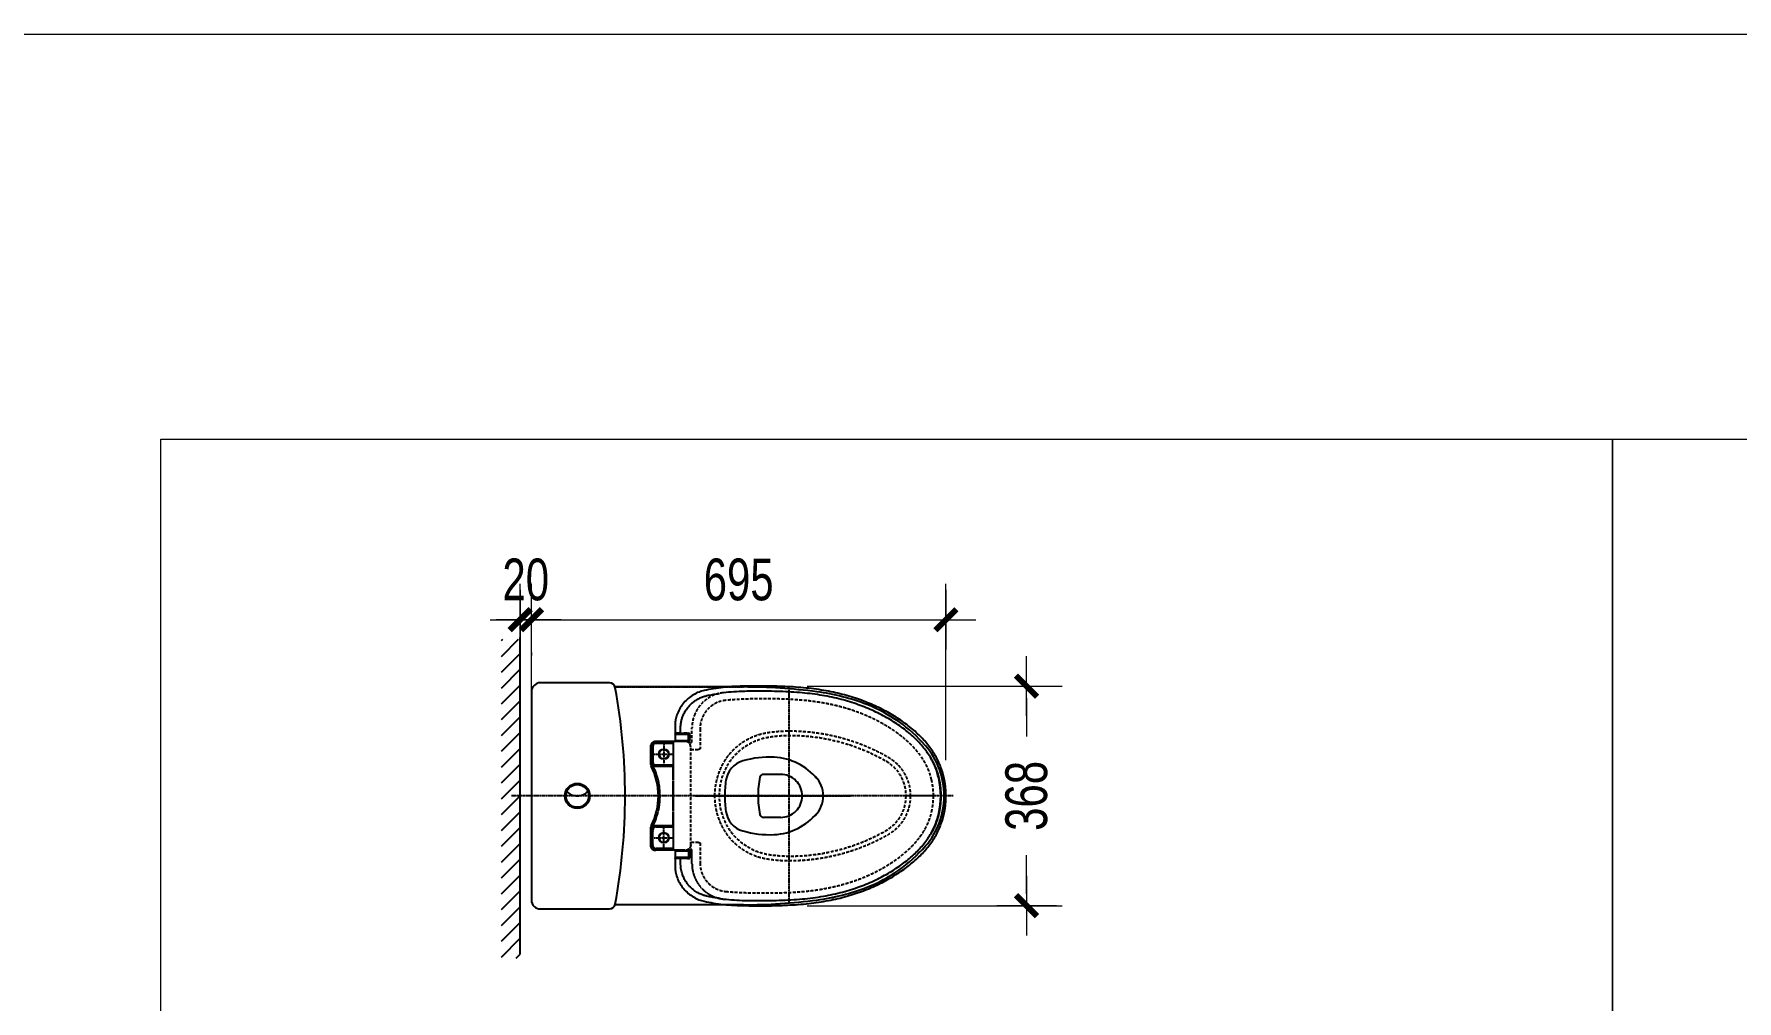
# Model space of a CAD drawing. Header units: inches. Extents: x 242965 to 445791, y 236206 to 423703.
# Drawn here: x 419052 to 421906, y 365469 to 367089 of the extents above; entities that cross this region are included whole.
import ezdxf

# ---------------------------------------------------------------- set-up
doc = ezdxf.new("R2010")
doc.units = ezdxf.units.IN
doc.header["$MEASUREMENT"] = 0
doc.linetypes.add('CENTER', pattern=[2, 1.25, -0.25, 0.25, -0.25])
doc.linetypes.add('HIDDEN', pattern=[0.375, 0.25, -0.125])
for name, color, linetype, lineweight in [('2', 181, 'Continuous', 20), ('a', 250, 'Continuous', 5), ('e', 96, 'Continuous', 5)]:
    doc.layers.add(name, color=color, linetype=linetype, lineweight=lineweight)
doc.layers.add('PIC14', color=7, linetype='Continuous')
doc.styles.add('Arch-Dim', font='chhbg.shx', dxfattribs={"width": 0.75})
doc.dimstyles.new('Arch-40', dxfattribs={"dimscale": 40, "dimtxt": 1.75, "dimasz": 0.5, "dimexe": 1.5, "dimexo": 1.5, "dimgap": 0.8, "dimtad": 1, "dimdec": 0, "dimzin": 0, "dimdsep": 46, "dimtxsty": 'Arch-Dim', "dimblk": 'A', "dimcen": 3, "dimclrd": 251, "dimclre": 251, "dimclrt": 151, "dimadec": 0, "dimazin": 0, "dimtfac": 1, "dimtdec": 0, "dimtix": 1, "dimtmove": 2, "dimatfit": 3, "dimldrblk": 'C', "dimfxl": 1.5, "dimtolj": 1, "dimtzin": 0, "dimlwd": 9, "dimlwe": 9, "dimarcsym": 0})

# ---------------------------------------------------------------- blocks, each defined once
blk = doc.blocks.new('A')
at = {"color": 252, "lineweight": 9}
for points in [[(0, 2.5), (0, -2.5)], [(-2.5, 0), (2.5, 0)]]:
    blk.add_lwpolyline(points, dxfattribs=at)
at = {"const_width": 0.5}
blk.add_lwpolyline([(0.88, 0.88), (-0.88, -0.88)], dxfattribs=at)
blk = doc.blocks.new('*D837')
at = {"color": 251, "lineweight": 9, "transparency": 16777216}
for p, q in [((419866.8, 365872.8), (419866.8, 366168)), ((419885.7, 365872.8), (419885.7, 366168)), ((419846.8, 366108), (419826.8, 366108)), ((419885.7, 366108), (419866.8, 366108)), ((419905.7, 366108), (419925.7, 366108))]:
    blk.add_line(p, q, dxfattribs=at)
at = {"layer": 'Defpoints', "color": 0, "transparency": 16777216}
for p in [(419866.8, 366108), (419866.8, 365812.8), (419885.7, 365812.8)]:
    blk.add_point(p, dxfattribs=at)
at = {"color": 251, "lineweight": 9, "transparency": 16777216, "xscale": 20, "yscale": 20, "zscale": 20}
blk.add_blockref('A', (419866.8, 366108), dxfattribs=at)
at = {"color": 251, "lineweight": 9, "transparency": 16777216, "xscale": 20, "yscale": 20, "zscale": 20, "rotation": 180}
blk.add_blockref('A', (419885.7, 366108), dxfattribs=at)
at = {"color": 151, "transparency": 16777216, "insert": (419876.2, 366175), "char_height": 70, "attachment_point": 5, "style": 'Arch-Dim'}
blk.add_mtext('\\A1;20', dxfattribs=at)
blk = doc.blocks.new('C')
at = {"layer": 'a'}
blk.add_hatch(color=256, dxfattribs=at).paths.add_polyline_path([(-0.77, 2.13), (-1.46, 1.73), (-0.46, 0), (-1.46, -1.73), (-0.77, -2.13), (0.46, 0)])
at = {"color": 1}
blk.add_lwpolyline([(-0.77, 2.13), (-1.46, 1.73), (-0.46, 0), (-1.46, -1.73), (-0.77, -2.13), (0.46, 0)], close=True, dxfattribs=at)
blk.add_lwpolyline([(-2.46, 0), (-0.46, 0)], dxfattribs=at)
blk = doc.blocks.new('*D838')
at = {"color": 251, "lineweight": 9, "transparency": 16777216}
for p, q in [((420580.5, 365872.8), (420580.5, 366168)), ((419905.7, 366108), (420560.5, 366108)), ((419885.7, 366053), (419885.7, 366048))]:
    blk.add_line(p, q, dxfattribs=at)
at = {"layer": 'Defpoints', "color": 0, "transparency": 16777216}
for p in [(419885.7, 366113), (420580.5, 366108), (420580.5, 365812.8)]:
    blk.add_point(p, dxfattribs=at)
at = {"color": 251, "lineweight": 9, "transparency": 16777216, "xscale": 20, "yscale": 20, "zscale": 20, "rotation": 180}
blk.add_blockref('A', (419885.7, 366108), dxfattribs=at)
at = {"color": 251, "lineweight": 9, "transparency": 16777216, "xscale": 20, "yscale": 20, "zscale": 20}
blk.add_blockref('A', (420580.5, 366108), dxfattribs=at)
at = {"color": 151, "transparency": 16777216, "insert": (420233.1, 366175), "char_height": 70, "attachment_point": 5, "style": 'Arch-Dim'}
blk.add_mtext('\\A1;695', dxfattribs=at)
blk = doc.blocks.new('*D839')
at = {"color": 251, "lineweight": 9, "transparency": 16777216}
for p, q in [((420347.9, 365996.7), (420775.6, 365996.7)), ((420715.6, 365976.7), (420715.6, 365912.3)), ((420715.6, 365648.8), (420715.6, 365713.3)), ((420347.9, 365628.8), (420775.6, 365628.8))]:
    blk.add_line(p, q, dxfattribs=at)
at = {"layer": 'Defpoints', "color": 0, "transparency": 16777216}
for p in [(420287.9, 365996.7), (420715.6, 365996.7), (420287.9, 365628.8)]:
    blk.add_point(p, dxfattribs=at)
at = {"color": 251, "lineweight": 9, "transparency": 16777216, "xscale": 20, "yscale": 20, "zscale": 20}
for p, rotation in [((420715.6, 365996.7), 90), ((420715.6, 365628.8), 270)]:
    blk.add_blockref('A', p, dxfattribs=dict(at, rotation=rotation))
at = {"color": 151, "transparency": 16777216, "insert": (420715.6, 365812.8), "char_height": 70, "attachment_point": 5, "rotation": 90, "style": 'Arch-Dim'}
blk.add_mtext('\\A1;368', dxfattribs=at)

msp = doc.modelspace()

# ---------------------------------------------------------------- hatches: boundary and pattern name
h = msp.add_hatch()
h.set_pattern_fill('ANSI31', scale=150, style=0)
h.set_pattern_definition([(45, (419005.159, 364500.354), (-13.25825, 13.25825), [])])
h.paths.add_polyline_path([(419866.803, 366075.372), (419835.466, 366075.372), (419835.466, 365540.709), (419866.803, 365540.709)])

# ---------------------------------------------------------------- linework, layer by layer
at = {"color": 7}
for p, q in [((419866.803, 365547.614), (419866.803, 366077.944)), ((420016.375, 366002.279), (419900.67, 366002.279)), ((420016.375, 366002.279), (419900.67, 366002.279)), ((419885.67, 365987.279), (419885.67, 365638.279)), ((419885.67, 365987.279), (419885.67, 365638.279)), ((419885.67, 365812.779), (419885.67, 365812.779)), ((419900.67, 365623.279), (419962.57, 365623.279)), ((419900.67, 365623.279), (420016.375, 365623.279))]:
    msp.add_line(p, q, dxfattribs=at)
at = {"color": 7, "linetype": 'Continuous'}
for p, q in [((420126.732, 365935.442), (420126.732, 365935.446)), ((420123.241, 365903.978), (420094.071, 365903.978)), ((420123.241, 365903.978), (420123.241, 365838.73)), ((420126.727, 365926.88), (420126.727, 365926.881)), ((420128.046, 365917.784), (420127.75, 365917.752)), ((420127.908, 365904.078), (420127.908, 365903.978)), ((420085.072, 365894.979), (420085.072, 365874.028)), ((420087.599, 365894.951), (420087.737, 365894.814)), ((420087.599, 365894.951), (420087.599, 365893.355)), ((420087.599, 365893.355), (420087.737, 365893.493)), ((420088.4, 365893.355), (420087.599, 365893.355)), ((420087.737, 365894.814), (420087.737, 365893.493)), ((420087.737, 365893.493), (420088.537, 365893.493)), ((420088.4, 365893.355), (420088.537, 365893.493)), ((420088.659, 365893.332), (420088.677, 365893.35)), ((420088.659, 365893.332), (420088.659, 365872.223)), ((420088.677, 365872.206), (420088.677, 365893.35)), ((420089.168, 365895.928), (420089.168, 365869.628)), ((420094.098, 365901.45), (420123.241, 365901.45)), ((420094.098, 365901.45), (420094.236, 365901.313)), ((420123.241, 365900.928), (420094.168, 365900.928)), ((420094.236, 365901.313), (420106.818, 365901.313)), ((420106.939, 365901.433), (420106.818, 365901.313)), ((420106.818, 365901.313), (420106.818, 365900.928)), ((420108.198, 365901.433), (420106.939, 365901.433)), ((420106.939, 365901.433), (420106.939, 365900.928)), ((420108.198, 365901.433), (420108.318, 365901.313)), ((420108.198, 365900.928), (420108.198, 365901.433)), ((420108.318, 365901.313), (420123.103, 365901.313)), ((420108.318, 365901.313), (420108.318, 365900.928)), ((420123.223, 365901.433), (420123.103, 365901.313)), ((420123.103, 365900.928), (420123.103, 365901.313)), ((420123.241, 365901.433), (420123.223, 365901.433)), ((420123.223, 365901.433), (420123.223, 365900.928)), ((420085.072, 365874.028), (420085.072, 365869.282)), ((420087.599, 365872.2), (420088.4, 365872.2)), ((420087.599, 365872.2), (420087.737, 365872.063)), ((420087.599, 365872.2), (420087.599, 365867.468)), ((420087.599, 365867.468), (420087.737, 365867.502)), ((420087.737, 365872.063), (420088.537, 365872.063)), ((420087.737, 365872.063), (420087.737, 365867.502)), ((420088.174, 365865.142), (420088.311, 365865.177)), ((420088.4, 365872.2), (420088.537, 365872.063)), ((420088.659, 365872.223), (420088.677, 365872.206)), ((420088.796, 365864.243), (420088.712, 365864.105)), ((420123.241, 365864.105), (420088.712, 365864.105)), ((420106.818, 365864.243), (420088.796, 365864.243)), ((420089.295, 365862.95), (420123.241, 365862.95)), ((420089.574, 365862.778), (420089.295, 365862.95)), ((420089.574, 365862.778), (420123.068, 365862.778)), ((420094.168, 365864.628), (420123.241, 365864.628)), ((420106.818, 365864.628), (420106.818, 365864.243)), ((420106.818, 365864.243), (420106.939, 365864.122)), ((420106.939, 365864.628), (420106.939, 365864.122)), ((420106.939, 365864.122), (420108.198, 365864.122)), ((420108.198, 365864.122), (420108.198, 365864.628)), ((420108.318, 365864.243), (420108.198, 365864.122)), ((420108.318, 365864.243), (420108.318, 365864.628)), ((420123.103, 365864.243), (420108.318, 365864.243)), ((420123.068, 365862.778), (420123.241, 365862.95)), ((420123.068, 365838.903), (420123.068, 365862.778)), ((420123.103, 365864.243), (420123.103, 365864.628)), ((420123.103, 365864.243), (420123.223, 365864.122)), ((420123.223, 365864.628), (420123.223, 365864.122)), ((420123.223, 365864.122), (420123.241, 365864.122)), ((420098.203, 365838.903), (420098.066, 365838.73)), ((420098.549, 365837.403), (420098.333, 365837.575)), ((420123.068, 365838.903), (420123.241, 365838.73)), ((420123.068, 365837.403), (420123.241, 365837.575)), ((420123.068, 365813.528), (420123.068, 365837.403)), ((420123.241, 365837.575), (420123.241, 365813.355)), ((420101.27, 365813.528), (420101.098, 365813.355)), ((420101.27, 365812.028), (420101.098, 365812.2)), ((420123.068, 365813.528), (420123.241, 365813.355)), ((420123.068, 365812.028), (420123.241, 365812.2)), ((420123.068, 365788.153), (420123.068, 365812.028)), ((420123.241, 365812.2), (420123.241, 365787.98)), ((420190.302, 365812.778), (420195.181, 365812.778)), ((420195.82, 365812.778), (420197.82, 365812.778)), ((420515.112, 365812.778), (420513.112, 365812.778)), ((420520.806, 365812.78), (420516.126, 365812.778)), ((420563.891, 365812.778), (420559.506, 365812.778)), ((420088.712, 365761.45), (420123.241, 365761.45)), ((420088.796, 365761.313), (420088.712, 365761.45)), ((420106.818, 365761.313), (420088.796, 365761.313)), ((420089.574, 365762.778), (420089.295, 365762.605)), ((420123.241, 365762.605), (420089.295, 365762.605)), ((420089.574, 365762.778), (420123.068, 365762.778)), ((420094.168, 365760.928), (420123.241, 365760.928)), ((420098.203, 365786.653), (420098.066, 365786.825)), ((420098.549, 365788.153), (420098.333, 365787.98)), ((420106.818, 365761.313), (420106.939, 365761.433)), ((420106.818, 365761.313), (420106.818, 365760.928)), ((420106.939, 365761.433), (420108.198, 365761.433)), ((420106.939, 365761.433), (420106.939, 365760.928)), ((420108.318, 365761.313), (420108.198, 365761.433)), ((420108.198, 365760.928), (420108.198, 365761.433)), ((420123.103, 365761.313), (420108.318, 365761.313)), ((420108.318, 365760.928), (420108.318, 365761.313)), ((420123.068, 365788.153), (420123.241, 365787.98)), ((420123.068, 365786.653), (420123.241, 365786.825)), ((420123.068, 365762.778), (420123.068, 365786.653)), ((420123.068, 365762.778), (420123.241, 365762.605)), ((420123.103, 365761.313), (420123.223, 365761.433)), ((420123.103, 365760.928), (420123.103, 365761.313)), ((420123.223, 365761.433), (420123.241, 365761.433)), ((420123.223, 365760.928), (420123.223, 365761.433)), ((420123.241, 365786.825), (420123.241, 365721.578)), ((420085.072, 365756.273), (420085.072, 365734.028)), ((420085.072, 365734.028), (420085.072, 365730.576)), ((420087.599, 365758.087), (420087.737, 365758.053)), ((420087.599, 365758.087), (420087.599, 365753.355)), ((420087.599, 365753.355), (420087.737, 365753.493)), ((420087.599, 365753.355), (420088.4, 365753.355)), ((420087.737, 365753.493), (420087.737, 365758.053)), ((420087.737, 365753.493), (420088.537, 365753.493)), ((420088.174, 365760.413), (420088.311, 365760.378)), ((420088.537, 365753.493), (420088.4, 365753.355)), ((420088.677, 365753.35), (420088.659, 365753.332)), ((420088.659, 365732.223), (420088.659, 365753.332)), ((420088.677, 365753.35), (420088.677, 365732.206)), ((420089.168, 365729.628), (420089.168, 365755.928)), ((420088.4, 365732.2), (420087.599, 365732.2)), ((420087.599, 365732.2), (420087.737, 365732.063)), ((420087.599, 365732.2), (420087.599, 365730.604)), ((420087.599, 365730.604), (420087.737, 365730.742)), ((420087.737, 365732.063), (420088.537, 365732.063)), ((420087.737, 365730.742), (420087.737, 365732.063)), ((420088.537, 365732.063), (420088.4, 365732.2)), ((420088.677, 365732.206), (420088.659, 365732.223)), ((420123.241, 365721.578), (420094.071, 365721.578)), ((420094.098, 365724.105), (420094.236, 365724.243)), ((420123.241, 365724.105), (420094.098, 365724.105)), ((420123.241, 365724.628), (420094.168, 365724.628)), ((420094.236, 365724.243), (420106.818, 365724.243)), ((420106.818, 365724.243), (420106.818, 365724.628)), ((420106.939, 365724.122), (420106.818, 365724.243)), ((420106.939, 365724.628), (420106.939, 365724.122)), ((420108.198, 365724.122), (420106.939, 365724.122)), ((420108.198, 365724.122), (420108.198, 365724.628)), ((420108.198, 365724.122), (420108.318, 365724.243)), ((420108.318, 365724.243), (420108.318, 365724.628)), ((420108.318, 365724.243), (420123.103, 365724.243)), ((420123.103, 365724.243), (420123.103, 365724.628)), ((420123.223, 365724.122), (420123.103, 365724.243)), ((420123.223, 365724.122), (420123.223, 365724.628)), ((420123.241, 365724.122), (420123.223, 365724.122)), ((420128.034, 365707.775), (420126.623, 365707.775)), ((420127.908, 365721.478), (420127.908, 365721.578)), ((420126.727, 365698.672), (420126.727, 365698.671)), ((420126.732, 365690.114), (420126.732, 365690.109))]:
    msp.add_line(p, q, dxfattribs=at)
at = {"color": 7, "linetype": 'HIDDEN'}
for p, q in [((420143.673, 365903.978), (420123.241, 365903.978)), ((420151.288, 365905.078), (420126.524, 365905.078)), ((420150.292, 365904.078), (420127.523, 365904.078)), ((420147.508, 365903.578), (420146.642, 365903.578)), ((420147.354, 365917.758), (420149.68, 365918.222)), ((420147.508, 365904.078), (420147.508, 365903.578)), ((420147.853, 365904.078), (420148.351, 365904.212)), ((420148.849, 365916.258), (420151.196, 365916.726)), ((420148.849, 365905.078), (420148.849, 365916.258)), ((420143.673, 365721.578), (420123.241, 365721.578)), ((420126.524, 365720.478), (420151.287, 365720.478)), ((420127.523, 365721.478), (420150.291, 365721.478)), ((420149.68, 365707.334), (420147.354, 365707.798)), ((420147.853, 365721.478), (420148.351, 365721.344)), ((420148.849, 365720.478), (420148.849, 365709.297)), ((420151.195, 365708.829), (420148.849, 365709.297)), ((420149.183, 365723.513), (420154.858, 365723.513)), ((420149.93, 365729.446), (420149.972, 365729.404)), ((420154.853, 365698.885), (420154.853, 365723.518))]:
    msp.add_line(p, q, dxfattribs=at)
at = {"color": 7, "linetype": 'HIDDEN', "ltscale": 20}
for p, q in [((420154.853, 365902.037), (420154.853, 365926.67)), ((420149.187, 365902.042), (420154.858, 365902.042)), ((420152.675, 365730.576), (420152.672, 365894.979)), ((420152.672, 365890.578), (420165.752, 365890.578)), ((420165.735, 365734.978), (420152.672, 365734.978))]:
    msp.add_line(p, q, dxfattribs=at)
at = {"color": 7, "linetype": 'CENTER'}
msp.add_line((420417.928, 365812.778), (420412.928, 365812.778), dxfattribs=at)
at = {"color": 7, "linetype": 'HIDDEN'}
for points in [[(420148.351, 365904.212), (420148.715, 365904.578), (420148.849, 365905.078)], [(420148.351, 365721.344), (420148.715, 365720.978), (420148.849, 365720.478)]]:
    msp.add_lwpolyline(points, dxfattribs=at)
at = {"color": 7, "linetype": 'Continuous'}
for centre in [(420107.568, 365882.778), (420107.568, 365742.778)]:
    msp.add_circle(centre, 8.5, dxfattribs=at)
at = {"color": 7}
for centre, radius, start, end in [((419900.67, 365987.279), 15, 90, 180), ((419900.67, 365987.279), 15, 90, 180), ((420016.375, 365992.279), 10, 10.409883, 90), ((420016.375, 365992.279), 10, 10.409883, 90), ((419042.67, 365813.397), 1000, 359.964586, 10.409883), ((419042.67, 365813.397), 1000, 359.964586, 10.409883), ((419962.57, 365837.278), 24.5, 224.370226, 315.629774), ((419042.67, 365812.161), 1000, 349.590117, 0.035414), ((419042.67, 365812.161), 1000, 349.590117, 0.035414), ((419900.67, 365638.279), 15, 180, 270), ((419900.67, 365638.279), 15, 180, 270), ((420016.375, 365633.279), 10, 270, 349.590117), ((420016.375, 365633.279), 10, 270, 349.590117)]:
    msp.add_arc(centre, radius, start, end, dxfattribs=at)
at = {"color": 7, "linetype": 'HIDDEN'}
msp.add_arc((420147.008, 365903.578), 0.5, 308.342776, 0, dxfattribs=at)
at = {"color": 7, "linetype": 'Continuous'}
for centre, radius, start, end in [((420094.168, 365895.928), 5, 90, 180), ((419988.573, 365812.778), 110, 333.124929, 26.875071), ((419988.573, 365812.778), 112.527, 27.137759, 27.732691), ((419988.573, 365812.778), 112.665, 27.180625, 27.716111), ((420094.168, 365869.628), 5, 180, 270), ((419988.573, 365812.778), 112.527, 13.33419, 26.479188), ((419988.573, 365812.778), 112.7, 13.403664, 26.337364), ((419988.573, 365812.778), 112.527, 0.293893, 12.730864), ((419988.573, 365812.778), 112.7, 0.381297, 12.620972), ((420436.568, 365812.778), 135.205, 347.34174, 12.65826), ((420436.568, 365812.778), 143.887, 347.34174, 12.65826), ((419988.573, 365812.778), 112.527, 347.269136, 359.706107), ((419988.573, 365812.778), 112.7, 347.379028, 359.618703), ((419988.573, 365812.778), 112.527, 332.267309, 332.862241), ((419988.573, 365812.778), 112.665, 332.283889, 332.819375), ((420094.168, 365755.928), 5, 90, 180), ((419988.573, 365812.778), 112.527, 333.520812, 346.66581), ((419988.573, 365812.778), 112.7, 333.662636, 346.596336), ((420094.168, 365729.628), 5, 180, 270)]:
    msp.add_arc(centre, radius, start, end, dxfattribs=at)
for points in [[(420175.016, 365989.365), (420166.684, 365986.788), (420157.271, 365982.228), (420148.716, 365976.171), (420141.26, 365968.78), (420135.108, 365960.258), (420130.428, 365950.839), (420127.703, 365942.32)], [(420287.948, 365996.739), (420245.188, 365996.658), (420207.343, 365994.609), (420175.016, 365989.364)], [(420576.957, 365844.308), (420571.662, 365861.779), (420562.678, 365880.478), (420550.446, 365898.297), (420535.212, 365914.973), (420517.277, 365930.407), (420496.909, 365944.614), (420474.224, 365957.558), (420449.176, 365969.004), (420421.717, 365978.708), (420391.8, 365986.437), (420359.324, 365991.978), (420324.213, 365995.302), (420287.948, 365996.739)], [(420135.691, 365925.455), (420135.798, 365928.962), (420136.091, 365932.259), (420136.543, 365935.367), (420137.131, 365938.306), (420137.84, 365941.098), (420138.659, 365943.767), (420139.592, 365946.354), (420140.677, 365948.955), (420141.981, 365951.679), (420143.595, 365954.612), (420145.599, 365957.769), (420148.013, 365961.043), (420150.849, 365964.34), (420154.192, 365967.642), (420158.138, 365970.907), (420162.762, 365974.041), (420168.113, 365976.904), (420174.098, 365979.294), (420179.918, 365980.896)], [(420179.918, 365980.896), (420189.063, 365982.693), (420197.955, 365984.074), (420201.109, 365984.483)], [(420207.537, 365985.649), (420207.123, 365985.603)], [(420257.742, 365988.213), (420243.225, 365987.915), (420225.087, 365987.083), (420207.537, 365985.65)], [(420568.45, 365842.563), (420562.873, 365860.426), (420552.991, 365879.758), (420539.478, 365897.895), (420522.774, 365914.615), (420503.308, 365929.912), (420481.361, 365943.83), (420456.998, 365956.219), (420430.204, 365966.83), (420400.965, 365975.425), (420369.259, 365981.783), (420335.019, 365985.807), (420298.166, 365987.804), (420257.742, 365988.213)], [(420126.733, 365935.446), (420126.706, 365933.583), (420126.678, 365929.82), (420126.727, 365926.881)], [(420127.703, 365942.32), (420127.447, 365941.202), (420127, 365938.681), (420126.769, 365936.417), (420126.731, 365935.442)], [(420159.927, 365950.604), (420159.867, 365950.469)], [(420094.071, 365903.978), (420092.381, 365903.818), (420090.657, 365903.305), (420089.094, 365902.477), (420087.741, 365901.375), (420086.624, 365900.031), (420085.781, 365898.481), (420085.254, 365896.777), (420085.072, 365894.979)], [(420126.535, 365916.265), (420126.528, 365912.486), (420126.525, 365908.756), (420126.524, 365905.078)], [(420127.024, 365904.212), (420126.658, 365904.578), (420126.524, 365905.078)], [(420126.535, 365916.265), (420126.54, 365916.418), (420126.569, 365916.633), (420126.576, 365916.698)], [(420126.535, 365916.265), (420127.006, 365916.223)], [(420126.632, 365916.833), (420126.592, 365916.721), (420126.585, 365916.696)], [(420126.802, 365917.143), (420126.632, 365916.833)], [(420126.727, 365926.88), (420126.789, 365924.252), (420126.83, 365919.687), (420126.824, 365917.759)], [(420127.263, 365917.568), (420126.873, 365917.235), (420126.802, 365917.143)], [(420126.824, 365917.759), (420126.819, 365917.132)], [(420127.006, 365916.223), (420128.149, 365916.185), (420129.894, 365916.152), (420132.126, 365916.126), (420134.704, 365916.11)], [(420127.524, 365904.078), (420127.024, 365904.212)], [(420127.75, 365917.755), (420127.611, 365917.72), (420127.263, 365917.568)], [(420134.704, 365916.11), (420137.467, 365916.104), (420140.246, 365916.108)], [(420135.698, 365918.222), (420135.694, 365920.537), (420135.692, 365922.948), (420135.691, 365925.455)], [(420087.599, 365894.951), (420087.713, 365896.164), (420088.079, 365897.403), (420088.671, 365898.527), (420089.46, 365899.504), (420090.427, 365900.314), (420091.547, 365900.929), (420092.785, 365901.316), (420094.098, 365901.45)], [(420094.236, 365901.313), (420093.023, 365901.198), (420091.782, 365900.831), (420090.656, 365900.238), (420089.679, 365899.448), (420088.87, 365898.48), (420088.256, 365897.359), (420087.87, 365896.122), (420087.737, 365894.814)], [(420088.659, 365893.332), (420088.531, 365893.349), (420088.4, 365893.355)], [(420088.537, 365893.493), (420089, 365893.42), (420089.176, 365893.35)], [(420088.677, 365893.35), (420089.072, 365893.222), (420089.174, 365893.167)], [(420554.288, 365877.756), (420560.817, 365865.425)], [(420085.072, 365869.282), (420085.255, 365866.948), (420085.8, 365864.668), (420086.692, 365862.503)], [(420088.174, 365865.142), (420087.858, 365865.879), (420087.664, 365866.669), (420087.599, 365867.468)], [(420087.737, 365867.502), (420087.801, 365866.703), (420087.996, 365865.914), (420088.311, 365865.177)], [(420088.4, 365872.2), (420088.531, 365872.206), (420088.659, 365872.223)], [(420089.176, 365872.205), (420088.999, 365872.135), (420088.537, 365872.063)], [(420089.174, 365872.388), (420089.072, 365872.333), (420088.677, 365872.206)], [(420560.818, 365865.423), (420560.429, 365865.205)], [(420560.817, 365865.425), (420563.33, 365859.534), (420565.372, 365853.951), (420567.113, 365848.318), (420568.606, 365842.422)], [(420568.486, 365842.406), (420568.45, 365842.563)], [(420568.606, 365842.422), (420568.763, 365841.718)], [(420568.763, 365841.718), (420568.916, 365841.014)], [(420568.916, 365841.014), (420569.163, 365839.833), (420569.397, 365838.666), (420569.618, 365837.513)], [(420569.618, 365837.513), (420570.056, 365835.038), (420570.416, 365832.772), (420570.713, 365830.689), (420570.962, 365828.725), (420571.17, 365826.872), (420571.342, 365825.133), (420571.481, 365823.516), (420571.591, 365822.046), (420571.676, 365820.731), (420571.741, 365819.541), (420571.791, 365818.463), (420571.829, 365817.492), (420571.857, 365816.614), (420571.877, 365815.827), (420571.891, 365815.119), (420571.901, 365814.444), (420571.907, 365813.773), (420571.911, 365813.089), (420571.911, 365812.413), (420571.908, 365811.828), (420571.903, 365811.305), (420571.897, 365810.815), (420571.889, 365810.329), (420571.878, 365809.822), (420571.865, 365809.27), (420571.848, 365808.654), (420571.825, 365807.974), (420571.796, 365807.228), (420571.76, 365806.408), (420571.714, 365805.505), (420571.656, 365804.517), (420571.585, 365803.43), (420571.496, 365802.237), (420571.387, 365800.932), (420571.253, 365799.508), (420571.09, 365797.957), (420570.892, 365796.266), (420570.651, 365794.42), (420570.358, 365792.405), (420570.002, 365790.205), (420569.571, 365787.803), (420569.051, 365785.188)], [(420559.506, 365812.778), (420556.431, 365812.778), (420551.916, 365812.778), (420547.411, 365812.778), (420542.904, 365812.778), (420540.678, 365812.778), (420538.547, 365812.778), (420536.599, 365812.778), (420534.873, 365812.778), (420534.094, 365812.777), (420533.369, 365812.777), (420532.059, 365812.777), (420530.891, 365812.776), (420529.817, 365812.775), (420527.836, 365812.776), (420525.895, 365812.776), (420523.973, 365812.777), (420522.316, 365812.779), (420521.654, 365812.779), (420521.115, 365812.78), (420520.806, 365812.78)], [(420086.692, 365763.052), (420085.8, 365760.888), (420085.255, 365758.607), (420085.072, 365756.273)], [(420257.742, 365637.347), (420301.152, 365637.841), (420339.81, 365640.162), (420375.072, 365644.731), (420407.218, 365651.735), (420436.415, 365660.934), (420462.801, 365672.031), (420486.49, 365684.719), (420507.594, 365698.731), (420526.099, 365713.94), (420541.778, 365730.362), (420554.3, 365747.936), (420563.38, 365766.41), (420568.453, 365783.003)], [(420287.947, 365628.815), (420324.07, 365630.244), (420359.182, 365633.56), (420391.659, 365639.09), (420421.581, 365646.804), (420449.044, 365656.498), (420474.097, 365667.933), (420496.789, 365680.865), (420517.165, 365695.062), (420535.11, 365710.482), (420550.358, 365727.147), (420562.606, 365744.954), (420571.611, 365763.644), (420576.957, 365781.247)], [(420568.168, 365781.273), (420566.569, 365775.374), (420564.792, 365769.935), (420562.811, 365764.739), (420560.53, 365759.52), (420557.771, 365753.968)], [(420567.956, 365781.419), (420568.168, 365781.273)], [(420568.389, 365782.199), (420568.168, 365781.273)], [(420568.604, 365783.134), (420568.389, 365782.199)], [(420568.453, 365783.003), (420568.486, 365783.149)], [(420568.83, 365784.153), (420568.604, 365783.134)], [(420568.81, 365785.354), (420569.051, 365785.188)], [(420569.051, 365785.188), (420568.83, 365784.153)], [(420087.599, 365758.087), (420087.664, 365758.886), (420087.858, 365759.676), (420088.174, 365760.413)], [(420088.311, 365760.378), (420087.996, 365759.641), (420087.801, 365758.852), (420087.737, 365758.053)], [(420088.659, 365753.332), (420088.531, 365753.349), (420088.4, 365753.355)], [(420088.537, 365753.493), (420088.999, 365753.42), (420089.176, 365753.35)], [(420089.174, 365753.167), (420089.072, 365753.222), (420088.677, 365753.35)], [(420088.677, 365732.206), (420089.072, 365732.333), (420089.174, 365732.388)], [(420557.771, 365753.968), (420554.926, 365748.88)], [(420085.072, 365730.576), (420085.232, 365728.885), (420085.746, 365727.16), (420086.575, 365725.597), (420087.678, 365724.243), (420089.024, 365723.126), (420090.575, 365722.284), (420092.277, 365721.758), (420094.071, 365721.578)], [(420094.098, 365724.105), (420092.885, 365724.219), (420091.647, 365724.585), (420090.522, 365725.177), (420089.546, 365725.966), (420088.736, 365726.932), (420088.121, 365728.053), (420087.733, 365729.291), (420087.599, 365730.604)], [(420087.737, 365730.742), (420087.851, 365729.529), (420088.218, 365728.287), (420088.812, 365727.162), (420089.602, 365726.185), (420090.57, 365725.375), (420091.691, 365724.762), (420092.928, 365724.376), (420094.236, 365724.243)], [(420088.4, 365732.2), (420088.531, 365732.206), (420088.659, 365732.223)], [(420089.176, 365732.205), (420089, 365732.136), (420088.537, 365732.063)], [(420127.024, 365721.344), (420126.658, 365720.977), (420126.524, 365720.478)], [(420126.524, 365720.478), (420126.525, 365716.799), (420126.528, 365713.069), (420126.535, 365709.29)], [(420127.006, 365709.332), (420126.535, 365709.29)], [(420126.54, 365709.15), (420126.535, 365709.29)], [(420126.563, 365708.951), (420126.54, 365709.15)], [(420126.584, 365708.859), (420126.563, 365708.951)], [(420126.585, 365708.859), (420126.822, 365708.384)], [(420126.62, 365708.278), (420126.615, 365708.781)], [(420126.623, 365707.775), (420126.62, 365708.278)], [(420126.825, 365707.737), (420126.829, 365705.28), (420126.785, 365701.093), (420126.727, 365698.672)], [(420126.822, 365708.384), (420127.175, 365708.044)], [(420134.709, 365709.445), (420132.126, 365709.429), (420129.894, 365709.404), (420128.149, 365709.37), (420127.006, 365709.332)], [(420127.524, 365721.478), (420127.024, 365721.344)], [(420127.175, 365708.044), (420127.448, 365707.894)], [(420127.574, 365707.847), (420127.448, 365707.894)], [(420128.033, 365707.775), (420127.574, 365707.847)], [(420128.243, 365707.819), (420128.034, 365707.775)], [(420140.246, 365709.447), (420137.467, 365709.452), (420134.709, 365709.445)], [(420140.515, 365707.782), (420140.303, 365707.801), (420139.695, 365707.817), (420138.783, 365707.828), (420137.708, 365707.831), (420136.632, 365707.828), (420135.72, 365707.817), (420135.112, 365707.801), (420134.9, 365707.782)], [(420135.692, 365700.098), (420135.692, 365702.494), (420135.694, 365704.906), (420135.699, 365707.333)], [(420140.705, 365709.446), (420140.246, 365709.447)], [(420126.727, 365698.671), (420126.679, 365695.866), (420126.704, 365692.081), (420126.733, 365690.109)], [(420126.731, 365690.114), (420126.763, 365689.221), (420126.987, 365686.97), (420127.424, 365684.459), (420127.702, 365683.235)], [(420127.702, 365683.235), (420130.373, 365674.853), (420135.029, 365665.426), (420141.158, 365656.892), (420148.594, 365649.485), (420157.131, 365643.407), (420166.532, 365638.823), (420174.995, 365636.193)], [(420179.929, 365644.653), (420177.979, 365645.115), (420175.858, 365645.702), (420173.534, 365646.45), (420170.985, 365647.401), (420168.196, 365648.609), (420165.162, 365650.134), (420161.921, 365652.032), (420158.568, 365654.324), (420155.095, 365657.109), (420151.483, 365660.545), (420147.785, 365664.8), (420144.215, 365669.915), (420140.993, 365675.903), (420138.311, 365682.863), (420136.424, 365690.9), (420135.692, 365700.098)], [(420174.995, 365636.193), (420207.185, 365630.969), (420245.037, 365628.902), (420287.947, 365628.815)], [(420201.125, 365641.081), (420199.12, 365641.336), (420195.71, 365641.805), (420192.051, 365642.364), (420188, 365643.052), (420183.785, 365643.849), (420179.929, 365644.653)], [(420207.14, 365639.949), (420207.551, 365639.904)], [(420207.551, 365639.903), (420225.276, 365638.46), (420243.41, 365637.636), (420257.742, 365637.347)]]:
    msp.add_spline(points, degree=3, dxfattribs=at)
at = {"color": 7, "linetype": 'HIDDEN', "ltscale": 20}
for points in [[(420207.123, 365985.603), (420198.735, 365984.011), (420188.443, 365980.181), (420179.033, 365974.477), (420170.806, 365967.103), (420164.048, 365958.314), (420159.927, 365950.604)], [(420211.228, 365972.89), (420209.161, 365972.631), (420206.907, 365972.241), (420204.445, 365971.684), (420201.825, 365970.936), (420199.126, 365969.993), (420196.427, 365968.864), (420193.803, 365967.573), (420191.307, 365966.151), (420188.955, 365964.619), (420186.73, 365962.976), (420184.571, 365961.18), (420182.362, 365959.103), (420180.075, 365956.647), (420177.761, 365953.762), (420175.476, 365950.384), (420173.284, 365946.414), (420171.405, 365942.067), (420170.059, 365937.917), (420169.195, 365934.194), (420168.681, 365930.829), (420168.43, 365927.796), (420168.376, 365925.045)], [(420556.526, 365839.706), (420551.336, 365856.28), (420544.506, 365870.126), (420536.978, 365881.498), (420529.338, 365890.887), (420521.92, 365898.702), (420514.911, 365905.246), (420508.458, 365910.719), (420502.57, 365915.337), (420497.071, 365919.374), (420491.743, 365923.061), (420486.456, 365926.521), (420481.307, 365929.718), (420476.345, 365932.649), (420471.051, 365935.621), (420465.116, 365938.772), (420458.458, 365942.091), (420451.142, 365945.49), (420443.629, 365948.726), (420436.093, 365951.728), (420428.597, 365954.485), (420421.189, 365956.996), (420414.192, 365959.182), (420408.023, 365960.967), (420402.489, 365962.458), (420397.24, 365963.781), (420391.926, 365965.03), (420386.226, 365966.275), (420379.819, 365967.558), (420372.435, 365968.889), (420364.296, 365970.177), (420355.32, 365971.392), (420345.168, 365972.53), (420334.25, 365973.501), (420323.765, 365974.217), (420313.892, 365974.719), (420304.262, 365975.069), (420294.438, 365975.301), (420282.022, 365975.422), (420273.692, 365975.448), (420266.253, 365975.405), (420259.233, 365975.304), (420252.139, 365975.138), (420244.45, 365974.889), (420236.175, 365974.543), (420227.93, 365974.111), (420219.462, 365973.553), (420211.227, 365972.89)], [(420159.868, 365950.469), (420157.269, 365943.388), (420155.311, 365934.018), (420154.853, 365926.794)], [(420152.672, 365894.979), (420152.512, 365896.67), (420151.999, 365898.395), (420151.169, 365899.958), (420150.066, 365901.312), (420148.72, 365902.429), (420147.17, 365903.271), (420145.467, 365903.797), (420143.673, 365903.978)], [(420168.376, 365925.045), (420168.543, 365909.205), (420168.663, 365891.593)], [(420193.302, 365812.778), (420193.386, 365817.146), (420193.612, 365821.131), (420193.941, 365824.767), (420194.346, 365828.089), (420194.802, 365831.107), (420195.277, 365833.805), (420195.774, 365836.296), (420196.328, 365838.775), (420196.985, 365841.41), (420197.796, 365844.351), (420198.811, 365847.663), (420200.046, 365851.268), (420201.527, 365855.127), (420203.307, 365859.273), (420205.444, 365863.727), (420208.004, 365868.504), (420211.086, 365873.623), (420214.874, 365879.116), (420219.6, 365884.965), (420225.2, 365890.86), (420230.949, 365896.077), (420236.26, 365900.275), (420241.28, 365903.747), (420246.489, 365906.863), (420252.58, 365909.978), (420259.385, 365912.914), (420265.767, 365915.181), (420271.609, 365916.837), (420277.147, 365918.071), (420282.735, 365919.06), (420288.249, 365919.849), (420293.192, 365920.427), (420297.544, 365920.844), (420301.451, 365921.15), (420305.016, 365921.371), (420308.244, 365921.522), (420311.123, 365921.616), (420313.903, 365921.673), (420316.796, 365921.702), (420319.961, 365921.704), (420323.544, 365921.668), (420327.544, 365921.582), (420331.857, 365921.433), (420336.319, 365921.221), (420340.622, 365920.959), (420344.478, 365920.677), (420347.881, 365920.39), (420350.929, 365920.104), (420353.812, 365919.805), (420356.742, 365919.476), (420359.899, 365919.091), (420363.368, 365918.631), (420367.14, 365918.091), (420371.216, 365917.461), (420375.625, 365916.722), (420380.391, 365915.858), (420385.525, 365914.849), (420391.047, 365913.671), (420397.011, 365912.289), (420403.481, 365910.658), (420410.53, 365908.724), (420418.3, 365906.401), (420426.803, 365903.617), (420436.075, 365900.289), (420446.235, 365896.278), (420456.485, 365891.829), (420465.45, 365887.591), (420473.285, 365883.629), (420480.194, 365879.861), (420486.299, 365876.162), (420491.645, 365872.422), (420496.173, 365868.679), (420500.108, 365864.821), (420503.817, 365860.562), (420507.591, 365855.504), (420511.319, 365849.478), (420514.794, 365842.343), (420517.79, 365833.966), (420519.955, 365824.152), (420520.806, 365812.78)], [(420200.821, 365812.778), (420202.243, 365829.706), (420206.806, 365847.198), (420214, 365862.956), (420223.466, 365876.974), (420235.244, 365889.032), (420249.162, 365899.083), (420265.641, 365906.777), (420284.54, 365911.545), (420305.453, 365913.824), (420328.181, 365914.096), (420352.328, 365912.498), (420375.845, 365909.154), (420397.09, 365904.624), (420416.387, 365899.196), (420434.329, 365892.967), (420451.062, 365886.067), (420466.594, 365878.661), (420480.925, 365870.708), (420493.106, 365861.183), (420502.331, 365849.65), (420508.676, 365837.01), (420512.212, 365823.886), (420513.112, 365812.778)], [(420168.663, 365891.593), (420167.877, 365891.2), (420167.139, 365890.875), (420166.428, 365890.657), (420165.752, 365890.578)], [(420559.506, 365812.778), (420559.34, 365819.172), (420558.897, 365825.013), (420558.246, 365830.347), (420557.443, 365835.225), (420556.526, 365839.706)], [(420520.806, 365812.78), (420520.737, 365809.514), (420520.505, 365805.999), (420520.063, 365802.173), (420519.349, 365797.994), (420518.288, 365793.43), (420516.789, 365788.461), (420514.741, 365783.081), (420511.995, 365777.306), (420508.36, 365771.184), (420503.648, 365764.802), (420497.615, 365758.242), (420489.914, 365751.762), (420480.551, 365745.78), (420469.866, 365740.15), (420458.451, 365734.64), (420447.77, 365729.917), (420438.295, 365726.113), (420429.755, 365722.977), (420422.004, 365720.351), (420414.971, 365718.15), (420408.609, 365716.305), (420402.856, 365714.753), (420397.652, 365713.443), (420392.935, 365712.33), (420388.648, 365711.381), (420384.738, 365710.566), (420381.153, 365709.86), (420377.841, 365709.243), (420374.76, 365708.699), (420371.913, 365708.222), (420369.323, 365707.809), (420367.003, 365707.457), (420364.931, 365707.156), (420363.055, 365706.895), (420361.324, 365706.663), (420359.682, 365706.451), (420358.07, 365706.251), (420356.402, 365706.054), (420354.586, 365705.848), (420352.559, 365705.63), (420350.299, 365705.402), (420347.787, 365705.167), (420345.011, 365704.931), (420341.971, 365704.698), (420338.659, 365704.477), (420335.068, 365704.274), (420331.173, 365704.099), (420326.912, 365703.959), (420322.221, 365703.869), (420317.059, 365703.848), (420311.369, 365703.929), (420305.173, 365704.165), (420298.238, 365704.636), (420290.981, 365705.355), (420283.716, 365706.318), (420276.54, 365707.582), (420269.628, 365709.189), (420262.954, 365711.213), (420256.621, 365713.664), (420250.683, 365716.434), (420245.137, 365719.441), (420239.613, 365722.898), (420233.668, 365727.232), (420227.39, 365732.592), (420221.125, 365738.929), (420215.724, 365745.427), (420211.422, 365751.533), (420207.986, 365757.174), (420205.184, 365762.397), (420202.896, 365767.245), (420201.057, 365771.68), (420199.577, 365775.687), (420198.37, 365779.335), (420197.4, 365782.632), (420196.623, 365785.59), (420195.978, 365788.332), (420195.414, 365791.032), (420194.894, 365793.873), (420194.406, 365797.017), (420193.974, 365800.463), (420193.626, 365804.2), (420193.39, 365808.282), (420193.302, 365812.778)], [(420513.112, 365812.778), (420512.317, 365802.363), (420509.119, 365789.761), (420503.394, 365777.604), (420495.042, 365766.446), (420484.217, 365756.922), (420471.223, 365749.254), (420457.038, 365742.241), (420441.957, 365735.594), (420425.845, 365729.501), (420408.69, 365724.045), (420390.462, 365719.366), (420370.982, 365715.572), (420349.957, 365712.823), (420327.438, 365711.442), (420304.756, 365711.77), (420283.489, 365714.184), (420264.647, 365719.07), (420248.834, 365726.667), (420235.347, 365736.4), (420223.656, 365748.415), (420213.862, 365762.872), (420206.486, 365779.299), (420202.066, 365796.91), (420200.82, 365812.778)], [(420556.525, 365785.849), (420557.439, 365790.312), (420558.242, 365795.182), (420558.894, 365800.517), (420559.339, 365806.365), (420559.506, 365812.778)], [(420211.253, 365652.644), (420212.961, 365652.484), (420214.852, 365652.327), (420216.949, 365652.177), (420219.284, 365652.019), (420221.908, 365651.827), (420224.811, 365651.632), (420227.991, 365651.436), (420231.459, 365651.241), (420235.235, 365651.05), (420239.34, 365650.865), (420243.791, 365650.688), (420248.702, 365650.519), (420254.164, 365650.363), (420260.164, 365650.234), (420266.785, 365650.144), (420274.208, 365650.102), (420285.597, 365650.129), (420294.948, 365650.254), (420305.181, 365650.512), (420316.241, 365650.943), (420328.027, 365651.606), (420339.963, 365652.53), (420350.842, 365653.631), (420360.529, 365654.844), (420370.112, 365656.279), (420380.539, 365658.131), (420392.168, 365660.576), (420404.794, 365663.706), (420418.648, 365667.748), (420433.763, 365672.948), (420449.587, 365679.377), (420464.712, 365686.58), (420477.946, 365693.839), (420490.522, 365701.683), (420501.908, 365709.729), (420511.352, 365717.243), (420519.409, 365724.437), (420526.226, 365731.269), (420531.914, 365737.663), (420536.637, 365743.613), (420540.591, 365749.19), (420543.904, 365754.43), (420546.611, 365759.226), (420548.959, 365763.895), (420551.139, 365768.816), (420553.237, 365774.326), (420555.107, 365780.253), (420556.525, 365785.849)], [(420165.735, 365734.978), (420166.41, 365734.898), (420167.122, 365734.68), (420167.859, 365734.355), (420168.629, 365733.961)], [(420168.629, 365733.961), (420168.565, 365722.411), (420168.488, 365711.314), (420168.359, 365700.52)], [(420152.675, 365730.576), (420152.515, 365728.885), (420152.002, 365727.16), (420151.172, 365725.597), (420150.07, 365724.243), (420148.724, 365723.126), (420147.173, 365722.284), (420145.47, 365721.758), (420143.677, 365721.578)], [(420168.359, 365700.52), (420168.379, 365698.755), (420168.477, 365696.821), (420168.676, 365694.717), (420168.998, 365692.443), (420169.471, 365690.003), (420170.121, 365687.406), (420170.973, 365684.672), (420171.992, 365681.981), (420172.999, 365679.714), (420173.99, 365677.749), (420174.994, 365675.962), (420176.059, 365674.24), (420177.244, 365672.498), (420178.616, 365670.667), (420180.261, 365668.688), (420182.261, 365666.545), (420184.518, 365664.412), (420186.899, 365662.438), (420189.358, 365660.652), (420191.845, 365659.072), (420194.309, 365657.71), (420196.695, 365656.565), (420198.939, 365655.63), (420200.987, 365654.889), (420202.859, 365654.301), (420204.581, 365653.831), (420206.164, 365653.456), (420207.617, 365653.161), (420208.944, 365652.936), (420210.153, 365652.767), (420211.253, 365652.644)]]:
    msp.add_spline(points, degree=3, dxfattribs=at)
at = {"color": 7, "linetype": 'HIDDEN'}
for points in [[(420147.354, 365917.758), (420146.757, 365917.712), (420145.45, 365917.671), (420143.544, 365917.638), (420141.183, 365917.615), (420138.554, 365917.604), (420135.854, 365917.606), (420133.329, 365917.622), (420131.279, 365917.646), (420129.811, 365917.675), (420128.851, 365917.704), (420128.295, 365917.733), (420128.046, 365917.784)], [(420140.246, 365916.108), (420140.705, 365916.11)], [(420140.705, 365916.11), (420142.87, 365916.123), (420145.174, 365916.147), (420147.01, 365916.179), (420148.26, 365916.217), (420148.849, 365916.258)], [(420147.354, 365917.758), (420148.101, 365917.556), (420148.648, 365917.007), (420148.849, 365916.258)], [(420149.68, 365918.222), (420150.254, 365918.109), (420150.745, 365917.786), (420151.076, 365917.299), (420151.196, 365916.726)], [(420151.288, 365905.078), (420151.215, 365904.695), (420150.997, 365904.368), (420150.672, 365904.152), (420150.292, 365904.078)], [(420151.288, 365905.078), (420151.258, 365909.022), (420151.227, 365912.904), (420151.196, 365916.726)], [(420154.853, 365926.794), (420154.853, 365926.67)], [(420147.354, 365707.798), (420146.824, 365707.84), (420145.687, 365707.879), (420144.016, 365707.911), (420141.926, 365707.935), (420139.56, 365707.949), (420137.074, 365707.952), (420134.63, 365707.943), (420132.388, 365707.924), (420130.495, 365707.896), (420129.081, 365707.86), (420128.243, 365707.819)], [(420148.849, 365709.297), (420148.26, 365709.339), (420147.01, 365709.376), (420145.174, 365709.408), (420142.87, 365709.433), (420140.705, 365709.446)], [(420147.354, 365707.798), (420148.101, 365707.999), (420148.648, 365708.548), (420148.849, 365709.297)], [(420151.195, 365708.829), (420151.078, 365708.26), (420150.746, 365707.771), (420150.252, 365707.446), (420149.68, 365707.334)], [(420150.291, 365721.478), (420150.676, 365721.401)], [(420150.676, 365721.401), (420151.001, 365721.182), (420151.215, 365720.858), (420151.287, 365720.478)], [(420151.195, 365708.829), (420151.227, 365712.666), (420151.257, 365716.549), (420151.287, 365720.478)], [(420154.853, 365698.885), (420155.335, 365691.354), (420157.322, 365681.99), (420159.868, 365675.085)], [(420159.867, 365675.085), (420159.928, 365674.948)], [(420159.928, 365674.948), (420164.153, 365667.074), (420170.949, 365658.298), (420179.212, 365650.945), (420188.649, 365645.275), (420198.946, 365641.488), (420207.14, 365639.949)]]:
    msp.add_spline(points, degree=3, dxfattribs=at)
at = {"layer": '2'}
for points in [[(419264.376, 366410.261), (421697.533, 366410.261), (421697.533, 363849.201), (419264.376, 363849.201)], [(421697.533, 366410.261), (424130.69, 366410.261), (424130.69, 363849.201), (421697.533, 363849.201)]]:
    msp.add_lwpolyline(points, close=True, dxfattribs=at)
at = {"layer": 'e'}
msp.add_line((291368.494, 367089.286), (443316.424, 367089.285), dxfattribs=at)
at = {"layer": 'PIC14', "color": 7, "linetype": 'CENTER'}
for p, q in [((420025.915, 365995.277), (420240.918, 365995.277)), ((420317.566, 365634.959), (420317.566, 365993.328)), ((420091.568, 365882.778), (420123.568, 365882.778)), ((420107.568, 365898.777), (420107.568, 365866.778)), ((420592.85, 365812.779), (419852.536, 365812.779)), ((420160.568, 365812.779), (420420.565, 365812.779)), ((420091.568, 365742.78), (420123.568, 365742.78)), ((420107.568, 365726.781), (420107.568, 365758.78))]:
    msp.add_line(p, q, dxfattribs=at)
at = {"layer": 'PIC14', "color": 7, "linetype": 'Continuous'}
for p, q in [((420240.918, 365995.277), (420025.915, 365995.277)), ((420240.5, 365995.277), (420025.915, 365995.277)), ((420240.5, 365995.277), (420025.915, 365995.277)), ((420303.657, 365848.779), (420274.513, 365848.779)), ((420279.52, 365776.78), (420274.513, 365776.78)), ((420303.657, 365776.779), (420274.513, 365776.779)), ((420240.918, 365630.281), (420025.915, 365630.281)), ((420240.5, 365630.281), (420025.915, 365630.281))]:
    msp.add_line(p, q, dxfattribs=at)
for centre, radius in [((420107.568, 365882.778), 8), ((419962.57, 365812.778), 21), ((419962.57, 365812.778), 19), ((420107.568, 365742.78), 8)]:
    msp.add_circle(centre, radius, dxfattribs=at)
for centre, radius, start, end in [((420240.918, 365045.287), 949.991, 82.535447, 90), ((420317.566, 365630.281), 359.996, 68.745726, 82.535447), ((420357.442, 365732.798), 249.998, 40.964482, 68.745726), ((420284.691, 365717.78), 159.998, 87.185491, 106.163369), ((420287.637, 365777.707), 99.999, 39.619007, 87.185491), ((420449.565, 365812.779), 127.999, 0, 40.964482), ((420251.286, 365833.035), 40, 106.163369, 171.37023), ((420274.513, 365842.779), 6, 90, 168.766656), ((420303.657, 365812.779), 36, 0, 90.256027), ((420384.756, 365812.779), 174.998, 171.37023, 180), ((420425.561, 365812.779), 159.998, 168.766656, 180), ((420330.003, 365812.779), 45, 0, 45.700876), ((420384.756, 365812.779), 174.998, 180, 188.62977), ((420425.561, 365812.779), 159.998, 180, 191.233344), ((420303.657, 365812.779), 36, 269.743973, 0), ((420330.003, 365812.779), 45, 314.299124, 0), ((420449.565, 365812.779), 127.999, 319.035518, 0), ((420449.565, 365812.779), 127.999, 319.035518, 0), ((420251.286, 365792.523), 40, 188.62977, 253.836631), ((420274.513, 365782.779), 6, 191.233344, 270), ((420287.637, 365847.851), 99.999, 272.814509, 320.380993), ((420284.691, 365907.778), 159.998, 253.836631, 272.814509), ((420357.442, 365892.76), 249.998, 291.254274, 319.035518), ((420357.442, 365892.76), 249.998, 291.254274, 319.035518), ((420317.566, 365995.277), 359.996, 277.42415, 291.254274), ((420317.566, 365995.277), 359.996, 277.464553, 291.254274), ((420240.918, 366580.271), 949.991, 270, 277.464553)]:
    msp.add_arc(centre, radius, start, end, dxfattribs=at)

# ---------------------------------------------------------------- dimensions: what is measured, and where the dimension line sits
at = {"color": 7}
dim = msp.add_linear_dim(base=(419866.803, 366108.032), p1=(419885.67, 365812.779), p2=(419866.803, 365812.779), text='20', dimstyle='Arch-40', override={"dimtxsty": 'Arch-Dim'}, dxfattribs=at)
dim.commit()
dim.dimension.update_dxf_attribs({"geometry": '*D837', "text_midpoint": (419876.236, 366175.032)})
dim = msp.add_linear_dim(base=(420580.454, 366108.032), p1=(419885.67, 366113.032), p2=(420580.454, 365812.779), dimstyle='Arch-40', override={"dimtxsty": 'Arch-Dim'}, dxfattribs=at)
dim.commit()
dim.dimension.update_dxf_attribs({"geometry": '*D838', "text_midpoint": (420233.062, 366175.032)})
dim = msp.add_linear_dim(base=(420715.64, 365996.739), p1=(420287.947, 365628.815), p2=(420287.948, 365996.739), angle=90, dimstyle='Arch-40', override={"dimtxsty": 'Arch-Dim'}, dxfattribs=at)
dim.commit()
dim.dimension.update_dxf_attribs({"geometry": '*D839', "text_midpoint": (420715.64, 365812.777), "dimtype": 160})

doc.saveas('drawing.dxf')
